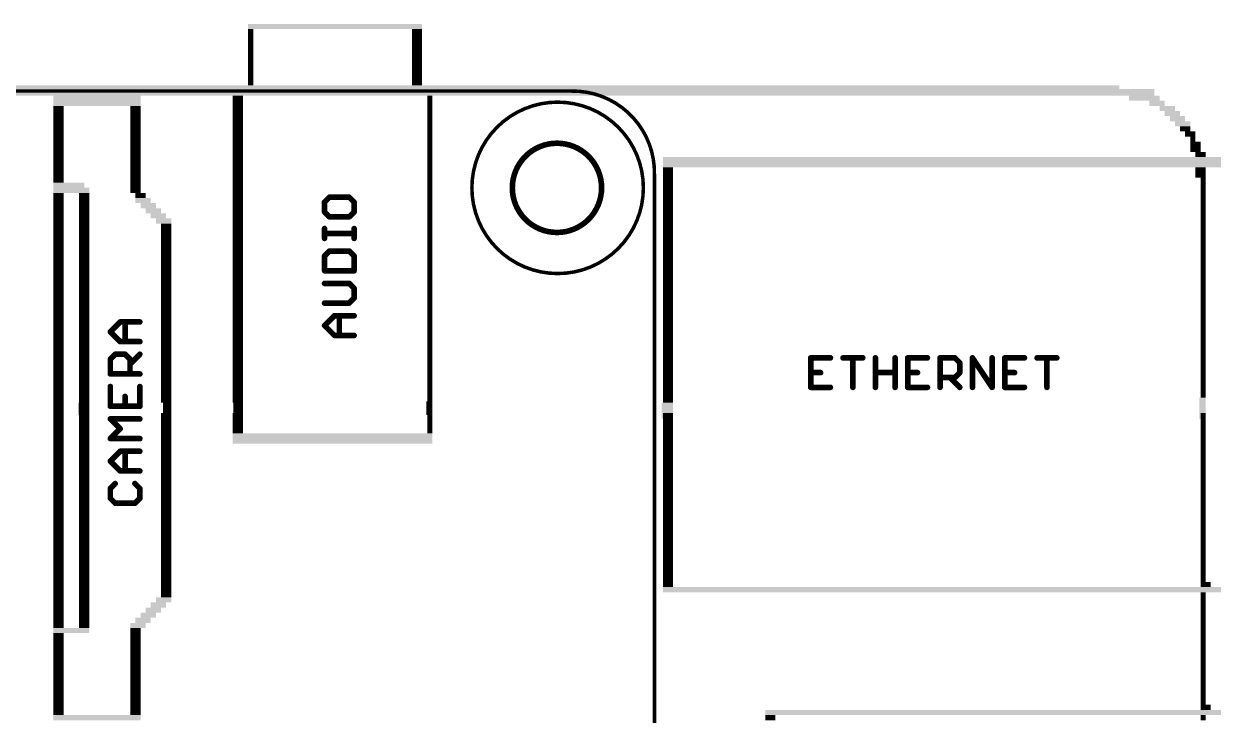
# Model space of a CAD drawing. Extents: x -29 to 79, y -27 to 74.
# Drawn here: x 35.87 to 79.15, y 48.68 to 73.67 of the extents above; entities that cross this region are included whole.
import ezdxf

# ---------------------------------------------------------------- set-up
doc = ezdxf.new("R2010")
doc.units = 0
doc.layers.add('49', color=183, linetype='CONTINUOUS')

# ---------------------------------------------------------------- blocks, each defined once
blk = doc.blocks.new('RECT')
blk.add_solid([(-0.5, -0.5), (0.5, -0.5), (-0.5, 0.5), (0.5, 0.5)])

msp = doc.modelspace()

# ---------------------------------------------------------------- linework, layer by layer
at = {"layer": '49'}
for points, const_width in [([(-3.338, 71.2452), (55.662, 71.2452)], 0.127), ([(58.662, 17.0752), (58.662, 68.2452)], 0.127), ([(46.913, 67.4074), (46.7351, 67.2294)], 0.2032), ([(46.7351, 67.2294), (46.7351, 66.8735)], 0.2032), ([(47.6249, 67.4074), (46.913, 67.4074)], 0.2032), ([(47.8028, 67.2294), (47.6249, 67.4074)], 0.2032), ([(47.8028, 66.8735), (47.8028, 67.2294)], 0.2032), ([(46.7351, 66.8735), (46.913, 66.6956)], 0.2032), ([(46.913, 66.6956), (47.6249, 66.6956)], 0.2032), ([(47.6249, 66.6956), (47.8028, 66.8735)], 0.2032), ([(46.7351, 65.916), (46.7351, 66.2719)], 0.2032), ([(47.8028, 65.916), (47.8028, 66.2719)], 0.2032), ([(47.8028, 66.0939), (46.7351, 66.0939)], 0.2032), ([(46.913, 65.4584), (46.7351, 65.2805)], 0.2032), ([(46.7351, 65.2805), (46.7351, 64.7466)], 0.2032), ([(47.6249, 65.4584), (46.913, 65.4584)], 0.2032), ([(47.8028, 65.2805), (47.6249, 65.4584)], 0.2032), ([(47.8028, 64.7466), (47.8028, 65.2805)], 0.2032), ([(46.7351, 64.7466), (47.8028, 64.7466)], 0.2032), ([(47.6249, 64.289), (46.7351, 64.289)], 0.2032), ([(47.8028, 64.1111), (47.6249, 64.289)], 0.2032), ([(47.8028, 63.7551), (47.8028, 64.1111)], 0.2032), ([(46.7351, 63.5772), (47.6249, 63.5772)], 0.2032), ([(47.6249, 63.5772), (47.8028, 63.7551)], 0.2032), ([(46.7351, 62.7637), (47.091, 63.1196)], 0.2032), ([(47.091, 63.1196), (47.8028, 63.1196)], 0.2032), ([(47.2689, 62.4078), (47.2689, 63.1196)], 0.2032), ([(38.9881, 62.5401), (39.344, 62.896)], 0.2032), ([(39.344, 62.896), (40.0558, 62.896)], 0.2032), ([(39.5219, 62.1842), (39.5219, 62.896)], 0.2032), ([(47.091, 62.4078), (46.7351, 62.7637)], 0.2032), ([(39.344, 62.1842), (38.9881, 62.5401)], 0.2032), ([(47.8028, 62.4078), (47.091, 62.4078)], 0.2032), ([(40.0558, 62.1842), (39.344, 62.1842)], 0.2032), ([(38.9881, 61.5486), (39.166, 61.7266)], 0.2032), ([(38.9881, 61.0148), (38.9881, 61.5486)], 0.2032), ([(39.166, 61.7266), (39.5219, 61.7266)], 0.2032), ([(39.5219, 61.7266), (39.6999, 61.5486)], 0.2032), ([(39.6999, 61.3707), (40.0558, 61.7266)], 0.2032), ([(39.6999, 61.5486), (39.6999, 61.0148)], 0.2032), ([(65.0246, 61.5959), (64.3128, 61.5959)], 0.2032), ([(64.3128, 61.5959), (64.3128, 60.5282)], 0.2032), ([(65.4822, 61.5959), (66.194, 61.5959)], 0.2032), ([(65.8381, 60.5282), (65.8381, 61.5959)], 0.2032), ([(66.6516, 60.5282), (66.6516, 61.5959)], 0.2032), ([(67.3634, 61.5959), (67.3634, 60.5282)], 0.2032), ([(68.5328, 61.5959), (67.821, 61.5959)], 0.2032), ([(67.821, 61.5959), (67.821, 60.5282)], 0.2032), ([(68.9904, 60.5282), (68.9904, 61.5959)], 0.2032), ([(68.9904, 61.5959), (69.5242, 61.5959)], 0.2032), ([(69.5242, 61.5959), (69.7022, 61.418)], 0.2032), ([(69.7022, 61.418), (69.7022, 61.0621)], 0.2032), ([(70.1598, 60.5282), (70.1598, 61.5959)], 0.2032), ([(70.1598, 61.5959), (70.8716, 60.5282)], 0.2032), ([(70.8716, 60.5282), (70.8716, 61.5959)], 0.2032), ([(72.041, 61.5959), (71.3292, 61.5959)], 0.2032), ([(71.3292, 61.5959), (71.3292, 60.5282)], 0.2032), ([(72.4986, 61.5959), (73.2104, 61.5959)], 0.2032), ([(72.8545, 60.5282), (72.8545, 61.5959)], 0.2032), ([(40.0558, 61.0148), (38.9881, 61.0148)], 0.2032), ([(64.3128, 61.0621), (64.6687, 61.0621)], 0.2032), ([(66.6516, 61.0621), (67.3634, 61.0621)], 0.2032), ([(67.821, 61.0621), (68.1769, 61.0621)], 0.2032), ([(69.7022, 61.0621), (69.5242, 60.8841)], 0.2032), ([(71.3292, 61.0621), (71.6851, 61.0621)], 0.2032), ([(38.9881, 60.5572), (38.9881, 59.8454)], 0.2032), ([(40.0558, 59.8454), (40.0558, 60.5572)], 0.2032), ([(64.3128, 60.5282), (65.0246, 60.5282)], 0.2032), ([(67.821, 60.5282), (68.5328, 60.5282)], 0.2032), ([(69.5242, 60.8841), (68.9904, 60.8841)], 0.2032), ([(69.3463, 60.8841), (69.7022, 60.5282)], 0.2032), ([(71.3292, 60.5282), (72.041, 60.5282)], 0.2032), ([(39.5219, 59.8454), (39.5219, 60.2013)], 0.2032), ([(38.9881, 59.8454), (40.0558, 59.8454)], 0.2032), ([(39.344, 59.0319), (38.9881, 59.3878)], 0.2032), ([(38.9881, 59.3878), (40.0558, 59.3878)], 0.2032), ([(38.9881, 58.676), (39.344, 59.0319)], 0.2032), ([(40.0558, 58.676), (38.9881, 58.676)], 0.2032), ([(38.9881, 57.8625), (39.344, 58.2184)], 0.2032), ([(39.344, 58.2184), (40.0558, 58.2184)], 0.2032), ([(39.5219, 57.5066), (39.5219, 58.2184)], 0.2032), ([(39.344, 57.5066), (38.9881, 57.8625)], 0.2032), ([(40.0558, 57.5066), (39.344, 57.5066)], 0.2032), ([(39.166, 57.049), (38.9881, 56.8711)], 0.2032), ([(40.0558, 56.8711), (39.8779, 57.049)], 0.2032), ([(38.9881, 56.8711), (38.9881, 56.5152)], 0.2032), ([(40.0558, 56.5152), (40.0558, 56.8711)], 0.2032), ([(38.9881, 56.5152), (39.166, 56.3372)], 0.2032), ([(39.166, 56.3372), (39.8779, 56.3372)], 0.2032), ([(39.8779, 56.3372), (40.0558, 56.5152)], 0.2032)]:
    msp.add_lwpolyline(points, dxfattribs=dict(at, const_width=const_width))
for points, const_width in [([(58.662, 68.2452, 0.4237), (55.662, 71.2452)], 0.127), ([(55.6615, 71.2769, 1), (55.6625, 71.2135)], 0.0635), ([(55.662, 71.2134, 1), (55.662, 71.2769)], 0.0635), ([(55.162, 64.6452, 1), (55.162, 70.8452, 1), (55.162, 64.6452)], 0.127), ([(55.138, 66.1315, 1), (55.138, 69.359, 1), (55.138, 66.1315)], 0.2032), ([(58.6938, 68.2452, 1), (58.6303, 68.2452)], 0.0635), ([(58.6303, 68.2457, 1), (58.6937, 68.2447)], 0.0635), ([(46.7859, 67.2294, 1), (46.6843, 67.2294)], 0.1016), ([(46.6992, 67.2654, 1), (46.771, 67.1935)], 0.1016), ([(46.913, 67.4582, 1), (46.913, 67.3566)], 0.1016), ([(46.949, 67.3715, 1), (46.8771, 67.4433)], 0.1016), ([(47.6608, 67.4433, 1), (47.5889, 67.3715)], 0.1016), ([(47.6249, 67.3566, 1), (47.6249, 67.4582)], 0.1016), ([(47.8536, 67.2294, 1), (47.752, 67.2294)], 0.1016), ([(47.7669, 67.1935, 1), (47.8387, 67.2654)], 0.1016), ([(46.771, 66.9095, 1), (46.6992, 66.8376)], 0.1016), ([(46.6843, 66.8735, 1), (46.7859, 66.8735)], 0.1016), ([(46.913, 66.7464, 1), (46.913, 66.6448)], 0.1016), ([(46.8771, 66.6597, 1), (46.949, 66.7315)], 0.1016), ([(47.5889, 66.7315, 1), (47.6608, 66.6597)], 0.1016), ([(47.6249, 66.6448, 1), (47.6249, 66.7464)], 0.1016), ([(47.752, 66.8735, 1), (47.8536, 66.8735)], 0.1016), ([(47.8387, 66.8376, 1), (47.7669, 66.9095)], 0.1016), ([(46.7859, 66.2719, 1), (46.6843, 66.2719)], 0.1016), ([(47.8536, 66.2719, 1), (47.752, 66.2719)], 0.1016), ([(46.7351, 66.1447, 1), (46.7351, 66.0431)], 0.1016), ([(46.6843, 65.916, 1), (46.7859, 65.916)], 0.1016), ([(47.752, 65.916, 1), (47.8536, 65.916)], 0.1016), ([(47.8028, 66.0431, 1), (47.8028, 66.1447)], 0.1016), ([(46.7859, 65.2805, 1), (46.6843, 65.2805)], 0.1016), ([(46.6992, 65.3164, 1), (46.771, 65.2445)], 0.1016), ([(46.913, 65.5092, 1), (46.913, 65.4076)], 0.1016), ([(46.949, 65.4225, 1), (46.8771, 65.4943)], 0.1016), ([(47.6608, 65.4943, 1), (47.5889, 65.4225)], 0.1016), ([(47.6249, 65.4076, 1), (47.6249, 65.5092)], 0.1016), ([(47.8536, 65.2805, 1), (47.752, 65.2805)], 0.1016), ([(47.7669, 65.2445, 1), (47.8387, 65.3164)], 0.1016), ([(46.7351, 64.7974, 1), (46.7351, 64.6958)], 0.1016), ([(46.6843, 64.7466, 1), (46.7859, 64.7466)], 0.1016), ([(47.752, 64.7466, 1), (47.8536, 64.7466)], 0.1016), ([(47.8028, 64.6958, 1), (47.8028, 64.7974)], 0.1016), ([(46.7351, 64.3398, 1), (46.7351, 64.2382)], 0.1016), ([(47.6608, 64.3249, 1), (47.5889, 64.2531)], 0.1016), ([(47.6249, 64.2382, 1), (47.6249, 64.3398)], 0.1016), ([(47.8536, 64.1111, 1), (47.752, 64.1111)], 0.1016), ([(47.7669, 64.0751, 1), (47.8387, 64.147)], 0.1016), ([(46.7351, 63.628, 1), (46.7351, 63.5264)], 0.1016), ([(47.5889, 63.6131, 1), (47.6608, 63.5413)], 0.1016), ([(47.6249, 63.5264, 1), (47.6249, 63.628)], 0.1016), ([(47.752, 63.7551, 1), (47.8536, 63.7551)], 0.1016), ([(47.8387, 63.7192, 1), (47.7669, 63.7911)], 0.1016), ([(47.091, 63.1704, 1), (47.091, 63.0688)], 0.1016), ([(47.1269, 63.0837, 1), (47.0551, 63.1555)], 0.1016), ([(47.3197, 63.1196, 1), (47.2181, 63.1196)], 0.1016), ([(47.8028, 63.0688, 1), (47.8028, 63.1704)], 0.1016), ([(39.344, 62.9468, 1), (39.344, 62.8452)], 0.1016), ([(39.3799, 62.8601, 1), (39.3081, 62.9319)], 0.1016), ([(39.5727, 62.896, 1), (39.4711, 62.896)], 0.1016), ([(40.0558, 62.8452, 1), (40.0558, 62.9468)], 0.1016), ([(46.771, 62.7996, 1), (46.6992, 62.7278)], 0.1016), ([(46.6992, 62.7996, 1), (46.771, 62.7278)], 0.1016), ([(39.024, 62.576, 1), (38.9522, 62.5042)], 0.1016), ([(38.9522, 62.576, 1), (39.024, 62.5042)], 0.1016), ([(47.091, 62.4586, 1), (47.091, 62.357)], 0.1016), ([(47.0551, 62.3719, 1), (47.1269, 62.4437)], 0.1016), ([(47.2181, 62.4078, 1), (47.3197, 62.4078)], 0.1016), ([(47.8028, 62.357, 1), (47.8028, 62.4586)], 0.1016), ([(39.344, 62.235, 1), (39.344, 62.1334)], 0.1016), ([(39.3081, 62.1483, 1), (39.3799, 62.2201)], 0.1016), ([(39.4711, 62.1842, 1), (39.5727, 62.1842)], 0.1016), ([(40.0558, 62.1334, 1), (40.0558, 62.235)], 0.1016), ([(39.0389, 61.5486, 1), (38.9373, 61.5486)], 0.1016), ([(38.9522, 61.5846, 1), (39.024, 61.5127)], 0.1016), ([(39.166, 61.7774, 1), (39.166, 61.6758)], 0.1016), ([(39.202, 61.6907, 1), (39.1301, 61.7625)], 0.1016), ([(39.5579, 61.7625, 1), (39.486, 61.6907)], 0.1016), ([(39.5219, 61.6758, 1), (39.5219, 61.7774)], 0.1016), ([(39.7507, 61.5486, 1), (39.6491, 61.5486)], 0.1016), ([(39.664, 61.5127, 1), (39.7358, 61.5846)], 0.1016), ([(40.0917, 61.6907, 1), (40.0199, 61.7625)], 0.1016), ([(64.3128, 61.6467, 1), (64.3128, 61.5451)], 0.1016), ([(64.3636, 61.5959, 1), (64.262, 61.5959)], 0.1016), ([(65.0246, 61.5451, 1), (65.0246, 61.6467)], 0.1016), ([(65.4822, 61.6467, 1), (65.4822, 61.5451)], 0.1016), ([(65.8889, 61.5959, 1), (65.7873, 61.5959)], 0.1016), ([(66.194, 61.5451, 1), (66.194, 61.6467)], 0.1016), ([(66.7024, 61.5959, 1), (66.6008, 61.5959)], 0.1016), ([(67.4142, 61.5959, 1), (67.3126, 61.5959)], 0.1016), ([(67.821, 61.6467, 1), (67.821, 61.5451)], 0.1016), ([(67.8718, 61.5959, 1), (67.7702, 61.5959)], 0.1016), ([(68.5328, 61.5451, 1), (68.5328, 61.6467)], 0.1016), ([(69.0412, 61.5959, 1), (68.9396, 61.5959)], 0.1016), ([(68.9904, 61.6467, 1), (68.9904, 61.5451)], 0.1016), ([(69.5602, 61.6318, 1), (69.4883, 61.56)], 0.1016), ([(69.5242, 61.5451, 1), (69.5242, 61.6467)], 0.1016), ([(69.753, 61.418, 1), (69.6514, 61.418)], 0.1016), ([(69.6663, 61.382, 1), (69.7381, 61.4539)], 0.1016), ([(70.2106, 61.5959, 1), (70.109, 61.5959)], 0.1016), ([(70.2021, 61.6241, 1), (70.1175, 61.5677)], 0.1016), ([(70.9224, 61.5959, 1), (70.8208, 61.5959)], 0.1016), ([(71.3292, 61.6467, 1), (71.3292, 61.5451)], 0.1016), ([(71.38, 61.5959, 1), (71.2784, 61.5959)], 0.1016), ([(72.041, 61.5451, 1), (72.041, 61.6467)], 0.1016), ([(72.4986, 61.6467, 1), (72.4986, 61.5451)], 0.1016), ([(72.9053, 61.5959, 1), (72.8037, 61.5959)], 0.1016), ([(73.2104, 61.5451, 1), (73.2104, 61.6467)], 0.1016), ([(38.9881, 61.0656, 1), (38.9881, 60.964)], 0.1016), ([(38.9373, 61.0148, 1), (39.0389, 61.0148)], 0.1016), ([(39.664, 61.4066, 1), (39.7358, 61.3348)], 0.1016), ([(39.6491, 61.0148, 1), (39.7507, 61.0148)], 0.1016), ([(40.0558, 60.964, 1), (40.0558, 61.0656)], 0.1016), ([(64.3128, 61.1129, 1), (64.3128, 61.0113)], 0.1016), ([(64.6687, 61.0113, 1), (64.6687, 61.1129)], 0.1016), ([(66.6516, 61.1129, 1), (66.6516, 61.0113)], 0.1016), ([(67.3634, 61.0113, 1), (67.3634, 61.1129)], 0.1016), ([(67.821, 61.1129, 1), (67.821, 61.0113)], 0.1016), ([(68.1769, 61.0113, 1), (68.1769, 61.1129)], 0.1016), ([(69.6514, 61.0621, 1), (69.753, 61.0621)], 0.1016), ([(69.7381, 61.0261, 1), (69.6663, 61.098)], 0.1016), ([(71.3292, 61.1129, 1), (71.3292, 61.0113)], 0.1016), ([(71.6851, 61.0113, 1), (71.6851, 61.1129)], 0.1016), ([(39.0389, 60.5572, 1), (38.9373, 60.5572)], 0.1016), ([(40.1066, 60.5572, 1), (40.005, 60.5572)], 0.1016), ([(64.3128, 60.579, 1), (64.3128, 60.4774)], 0.1016), ([(65.0246, 60.4774, 1), (65.0246, 60.579)], 0.1016), ([(67.821, 60.579, 1), (67.821, 60.4774)], 0.1016), ([(68.5328, 60.4774, 1), (68.5328, 60.579)], 0.1016), ([(68.9904, 60.9349, 1), (68.9904, 60.8333)], 0.1016), ([(69.3822, 60.92, 1), (69.3104, 60.8482)], 0.1016), ([(69.4883, 60.92, 1), (69.5602, 60.8482)], 0.1016), ([(69.5242, 60.8333, 1), (69.5242, 60.9349)], 0.1016), ([(69.6663, 60.4923, 1), (69.7381, 60.5641)], 0.1016), ([(70.8293, 60.5, 1), (70.9139, 60.5564)], 0.1016), ([(71.3292, 60.579, 1), (71.3292, 60.4774)], 0.1016), ([(72.041, 60.4774, 1), (72.041, 60.579)], 0.1016), ([(39.5727, 60.2013, 1), (39.4711, 60.2013)], 0.1016), ([(64.262, 60.5282, 1), (64.3636, 60.5282)], 0.1016), ([(65.7873, 60.5282, 1), (65.8889, 60.5282)], 0.1016), ([(66.6008, 60.5282, 1), (66.7024, 60.5282)], 0.1016), ([(67.3126, 60.5282, 1), (67.4142, 60.5282)], 0.1016), ([(67.7702, 60.5282, 1), (67.8718, 60.5282)], 0.1016), ([(68.9396, 60.5282, 1), (69.0412, 60.5282)], 0.1016), ([(70.109, 60.5282, 1), (70.2106, 60.5282)], 0.1016), ([(70.8208, 60.5282, 1), (70.9224, 60.5282)], 0.1016), ([(71.2784, 60.5282, 1), (71.38, 60.5282)], 0.1016), ([(72.8037, 60.5282, 1), (72.9053, 60.5282)], 0.1016), ([(38.9881, 59.8962, 1), (38.9881, 59.7946)], 0.1016), ([(38.9373, 59.8454, 1), (39.0389, 59.8454)], 0.1016), ([(39.4711, 59.8454, 1), (39.5727, 59.8454)], 0.1016), ([(40.005, 59.8454, 1), (40.1066, 59.8454)], 0.1016), ([(40.0558, 59.7946, 1), (40.0558, 59.8962)], 0.1016), ([(39.024, 59.4237, 1), (38.9522, 59.3519)], 0.1016), ([(38.9881, 59.4386, 1), (38.9881, 59.337)], 0.1016), ([(40.0558, 59.337, 1), (40.0558, 59.4386)], 0.1016), ([(39.3799, 58.996, 1), (39.3081, 59.0678)], 0.1016), ([(39.3081, 58.996, 1), (39.3799, 59.0678)], 0.1016), ([(38.9881, 58.7268, 1), (38.9881, 58.6252)], 0.1016), ([(38.9522, 58.7119, 1), (39.024, 58.6401)], 0.1016), ([(40.0558, 58.6252, 1), (40.0558, 58.7268)], 0.1016), ([(39.344, 58.2692, 1), (39.344, 58.1676)], 0.1016), ([(39.3799, 58.1825, 1), (39.3081, 58.2543)], 0.1016), ([(39.5727, 58.2184, 1), (39.4711, 58.2184)], 0.1016), ([(40.0558, 58.1676, 1), (40.0558, 58.2692)], 0.1016), ([(39.024, 57.8984, 1), (38.9522, 57.8266)], 0.1016), ([(38.9522, 57.8984, 1), (39.024, 57.8266)], 0.1016), ([(39.344, 57.5574, 1), (39.344, 57.4558)], 0.1016), ([(39.3081, 57.4707, 1), (39.3799, 57.5425)], 0.1016), ([(40.0558, 57.4558, 1), (40.0558, 57.5574)], 0.1016), ([(39.202, 57.0131, 1), (39.1301, 57.0849)], 0.1016), ([(39.4711, 57.5066, 1), (39.5727, 57.5066)], 0.1016), ([(39.9138, 57.0849, 1), (39.8419, 57.0131)], 0.1016), ([(39.0389, 56.8711, 1), (38.9373, 56.8711)], 0.1016), ([(38.9522, 56.907, 1), (39.024, 56.8351)], 0.1016), ([(40.1066, 56.8711, 1), (40.005, 56.8711)], 0.1016), ([(40.0199, 56.8351, 1), (40.0917, 56.907)], 0.1016), ([(39.024, 56.5511, 1), (38.9522, 56.4792)], 0.1016), ([(38.9373, 56.5152, 1), (39.0389, 56.5152)], 0.1016), ([(39.166, 56.388, 1), (39.166, 56.2864)], 0.1016), ([(39.1301, 56.3013, 1), (39.202, 56.3731)], 0.1016), ([(39.8419, 56.3731, 1), (39.9138, 56.3013)], 0.1016), ([(39.8779, 56.2864, 1), (39.8779, 56.388)], 0.1016), ([(40.005, 56.5152, 1), (40.1066, 56.5152)], 0.1016), ([(40.0917, 56.4792, 1), (40.0199, 56.5511)], 0.1016)]:
    msp.add_lwpolyline(points, format="xyb", dxfattribs=dict(at, const_width=const_width))

# ---------------------------------------------------------------- block references
for p, xscale, yscale in [((47.1157, 73.581), 6.2941, 0.1849), ((44.0614, 73.3958), 0.1854, 0.1854), ((44.0614, 73.2107), 0.1854, 0.1849), ((50.0786, 73.3958), 0.3683, 0.1854), ((50.0786, 73.2107), 0.3683, 0.1849), ((44.0614, 73.0256), 0.1854, 0.1852), ((44.0614, 72.8403), 0.1854, 0.1854), ((44.0614, 72.6552), 0.1854, 0.1849), ((50.0786, 73.0256), 0.3683, 0.1852), ((50.0786, 72.8403), 0.3683, 0.1854), ((50.0786, 72.6552), 0.3683, 0.1849), ((44.0614, 72.4701), 0.1854, 0.1852), ((44.0614, 72.285), 0.1854, 0.1852), ((50.0786, 72.4701), 0.3683, 0.1852), ((50.0786, 72.285), 0.3683, 0.1852), ((44.0614, 72.0998), 0.1854, 0.1852), ((44.0614, 71.9146), 0.1854, 0.1852), ((50.0786, 72.0998), 0.3683, 0.1852), ((50.0786, 71.9146), 0.3683, 0.1852), ((35.5775, 71.3584), 79.791, 0.1836), ((44.0614, 71.7293), 0.1854, 0.1854), ((44.0614, 71.5442), 0.1854, 0.1849), ((50.0786, 71.7293), 0.3683, 0.1854), ((50.0786, 71.5442), 0.3683, 0.1849), ((36.2125, 71.2023), 81.0611, 0.2418), ((38.5064, 70.9888), 3.1471, 0.1852), ((43.5978, 70.9888), 0.3708, 0.1852), ((50.5409, 70.9888), 0.1854, 0.1852), ((76.3727, 70.9888), 1.11, 0.1852), ((37.117, 70.6185), 0.3683, 0.1852), ((38.5064, 70.8036), 3.1471, 0.1852), ((39.8945, 70.6185), 0.3708, 0.1852), ((43.5978, 70.8036), 0.3708, 0.1852), ((43.5978, 70.6185), 0.3708, 0.1852), ((50.5409, 70.8036), 0.1854, 0.1852), ((50.5409, 70.6185), 0.1854, 0.1852), ((76.835, 70.8036), 0.5563, 0.1852), ((77.2058, 70.6185), 0.5563, 0.1852), ((37.117, 70.4333), 0.3683, 0.1852), ((37.117, 70.2481), 0.3683, 0.1852), ((37.117, 70.0628), 0.3683, 0.1854), ((39.8945, 70.4333), 0.3708, 0.1852), ((39.8945, 70.2481), 0.3708, 0.1852), ((39.8945, 70.0628), 0.3708, 0.1854), ((43.5978, 70.4333), 0.3708, 0.1852), ((43.5978, 70.2481), 0.3708, 0.1852), ((43.5978, 70.0628), 0.3708, 0.1854), ((50.5409, 70.4333), 0.1854, 0.1852), ((50.5409, 70.2481), 0.1854, 0.1852), ((50.5409, 70.0628), 0.1854, 0.1854), ((77.3913, 70.4333), 0.5563, 0.1852), ((77.5754, 70.2481), 0.5537, 0.1852), ((77.7608, 70.0628), 0.5537, 0.1854), ((37.117, 69.8777), 0.3683, 0.1849), ((37.117, 69.6926), 0.3683, 0.1852), ((39.8945, 69.8777), 0.3708, 0.1849), ((39.8945, 69.6926), 0.3708, 0.1852), ((43.5978, 69.8777), 0.3708, 0.1849), ((43.5978, 69.6926), 0.3708, 0.1852), ((50.5409, 69.8777), 0.1854, 0.1849), ((50.5409, 69.6926), 0.1854, 0.1852), ((77.8535, 69.8777), 0.3683, 0.1849), ((78.0377, 69.6926), 0.3708, 0.1852), ((37.117, 69.5074), 0.3683, 0.1854), ((37.117, 69.3222), 0.3683, 0.1849), ((39.8945, 69.5074), 0.3708, 0.1854), ((39.8945, 69.3222), 0.3708, 0.1849), ((43.5978, 69.5074), 0.3708, 0.1854), ((43.5978, 69.3222), 0.3708, 0.1849), ((50.5409, 69.5074), 0.1854, 0.1854), ((50.5409, 69.3222), 0.1854, 0.1849), ((78.1304, 69.5074), 0.1854, 0.1854), ((78.2231, 69.3222), 0.3708, 0.1849), ((37.117, 69.1371), 0.3683, 0.1852), ((37.117, 68.952), 0.3683, 0.1852), ((37.117, 68.7668), 0.3683, 0.1852), ((39.8945, 69.1371), 0.3708, 0.1852), ((39.8945, 68.952), 0.3708, 0.1852), ((39.8945, 68.7668), 0.3708, 0.1852), ((43.5978, 69.1371), 0.3708, 0.1852), ((43.5978, 68.952), 0.3708, 0.1852), ((43.5978, 68.7668), 0.3708, 0.1852), ((50.5409, 69.1371), 0.1854, 0.1852), ((50.5409, 68.952), 0.1854, 0.1852), ((50.5409, 68.7668), 0.1854, 0.1852), ((69.0588, 68.7668), 20.1828, 0.1852), ((78.2231, 69.1371), 0.3708, 0.1852), ((78.4085, 68.952), 0.3708, 0.1852), ((37.117, 68.5816), 0.3683, 0.1852), ((37.117, 68.3965), 0.3683, 0.1852), ((39.8945, 68.5816), 0.3708, 0.1852), ((39.8945, 68.3965), 0.3708, 0.1852), ((43.5978, 68.5816), 0.3708, 0.1852), ((43.5978, 68.3965), 0.3708, 0.1852), ((50.5409, 68.5816), 0.1854, 0.1852), ((50.5409, 68.3965), 0.1854, 0.1852), ((59.1515, 68.3965), 0.3683, 0.1852), ((69.0588, 68.5816), 20.1828, 0.1852), ((78.4085, 68.3965), 0.3708, 0.1852), ((37.117, 68.2113), 0.3683, 0.1852), ((37.117, 68.0262), 0.3683, 0.1852), ((39.8945, 68.2113), 0.3708, 0.1852), ((39.8945, 68.0262), 0.3708, 0.1852), ((43.5978, 68.2113), 0.3708, 0.1852), ((43.5978, 68.0262), 0.3708, 0.1852), ((50.5409, 68.2113), 0.1854, 0.1852), ((50.5409, 68.0262), 0.1854, 0.1852), ((59.1515, 68.2113), 0.3683, 0.1852), ((59.1515, 68.0262), 0.3683, 0.1852), ((78.4085, 68.2113), 0.3708, 0.1852), ((78.5012, 68.0262), 0.1854, 0.1852), ((37.117, 67.4707), 0.3683, 0.1852), ((37.4879, 67.841), 1.11, 0.1852), ((37.5806, 67.6558), 1.2954, 0.1852), ((38.0429, 67.4707), 0.3708, 0.1852), ((39.8945, 67.841), 0.3708, 0.1852), ((39.8945, 67.6558), 0.3708, 0.1852), ((40.0799, 67.4707), 0.3708, 0.1852), ((43.5978, 67.841), 0.3708, 0.1852), ((43.5978, 67.6558), 0.3708, 0.1852), ((43.5978, 67.4707), 0.3708, 0.1852), ((50.5409, 67.841), 0.1854, 0.1852), ((50.5409, 67.6558), 0.1854, 0.1852), ((50.5409, 67.4707), 0.1854, 0.1852), ((59.1515, 67.841), 0.3683, 0.1852), ((59.1515, 67.6558), 0.3683, 0.1852), ((59.1515, 67.4707), 0.3683, 0.1852), ((78.5012, 67.841), 0.1854, 0.1852), ((78.5012, 67.6558), 0.1854, 0.1852), ((78.5012, 67.4707), 0.1854, 0.1852), ((37.117, 67.2855), 0.3683, 0.1852), ((37.117, 67.1003), 0.3683, 0.1852), ((38.0429, 67.2855), 0.3708, 0.1852), ((38.0429, 67.1003), 0.3708, 0.1852), ((40.1726, 67.2855), 0.5563, 0.1852), ((40.3581, 67.1003), 0.5563, 0.1852), ((43.5978, 67.2855), 0.3708, 0.1852), ((43.5978, 67.1003), 0.3708, 0.1852), ((50.5409, 67.2855), 0.1854, 0.1852), ((50.5409, 67.1003), 0.1854, 0.1852), ((59.1515, 67.2855), 0.3683, 0.1852), ((59.1515, 67.1003), 0.3683, 0.1852), ((78.5012, 67.2855), 0.1854, 0.1852), ((78.5012, 67.1003), 0.1854, 0.1852), ((37.117, 66.9152), 0.3683, 0.1852), ((37.117, 66.73), 0.3683, 0.1852), ((38.0429, 66.9152), 0.3708, 0.1852), ((38.0429, 66.73), 0.3708, 0.1852), ((40.5422, 66.9152), 0.5537, 0.1852), ((40.7276, 66.73), 0.5537, 0.1852), ((43.5978, 66.9152), 0.3708, 0.1852), ((43.5978, 66.73), 0.3708, 0.1852), ((50.5409, 66.9152), 0.1854, 0.1852), ((50.5409, 66.73), 0.1854, 0.1852), ((59.1515, 66.9152), 0.3683, 0.1852), ((59.1515, 66.73), 0.3683, 0.1852), ((78.5012, 66.9152), 0.1854, 0.1852), ((78.5012, 66.73), 0.1854, 0.1852), ((37.117, 66.5448), 0.3683, 0.1852), ((37.117, 66.3597), 0.3683, 0.1852), ((37.117, 66.1745), 0.3683, 0.1852), ((38.0429, 66.5448), 0.3708, 0.1852), ((38.0429, 66.3597), 0.3708, 0.1852), ((38.0429, 66.1745), 0.3708, 0.1852), ((40.9131, 66.5448), 0.5537, 0.1852), ((41.0045, 66.3597), 0.3708, 0.1852), ((41.0045, 66.1745), 0.3708, 0.1852), ((43.5978, 66.5448), 0.3708, 0.1852), ((43.5978, 66.3597), 0.3708, 0.1852), ((43.5978, 66.1745), 0.3708, 0.1852), ((50.5409, 66.5448), 0.1854, 0.1852), ((50.5409, 66.3597), 0.1854, 0.1852), ((50.5409, 66.1745), 0.1854, 0.1852), ((59.1515, 66.5448), 0.3683, 0.1852), ((59.1515, 66.3597), 0.3683, 0.1852), ((59.1515, 66.1745), 0.3683, 0.1852), ((78.5012, 66.5448), 0.1854, 0.1852), ((78.5012, 66.3597), 0.1854, 0.1852), ((78.5012, 66.1745), 0.1854, 0.1852), ((37.117, 65.9893), 0.3683, 0.1852), ((37.117, 65.8042), 0.3683, 0.1852), ((38.0429, 65.9893), 0.3708, 0.1852), ((38.0429, 65.8042), 0.3708, 0.1852), ((41.0045, 65.9893), 0.3708, 0.1852), ((41.0045, 65.8042), 0.3708, 0.1852), ((43.5978, 65.9893), 0.3708, 0.1852), ((43.5978, 65.8042), 0.3708, 0.1852), ((50.5409, 65.9893), 0.1854, 0.1852), ((50.5409, 65.8042), 0.1854, 0.1852), ((59.1515, 65.9893), 0.3683, 0.1852), ((59.1515, 65.8042), 0.3683, 0.1852), ((78.5012, 65.9893), 0.1854, 0.1852), ((78.5012, 65.8042), 0.1854, 0.1852), ((37.117, 65.619), 0.3683, 0.1852), ((37.117, 65.4338), 0.3683, 0.1852), ((38.0429, 65.619), 0.3708, 0.1852), ((38.0429, 65.4338), 0.3708, 0.1852), ((41.0045, 65.619), 0.3708, 0.1852), ((41.0045, 65.4338), 0.3708, 0.1852), ((43.5978, 65.619), 0.3708, 0.1852), ((43.5978, 65.4338), 0.3708, 0.1852), ((50.5409, 65.619), 0.1854, 0.1852), ((50.5409, 65.4338), 0.1854, 0.1852), ((59.1515, 65.619), 0.3683, 0.1852), ((59.1515, 65.4338), 0.3683, 0.1852), ((78.5012, 65.619), 0.1854, 0.1852), ((78.5012, 65.4338), 0.1854, 0.1852), ((37.117, 65.2487), 0.3683, 0.1852), ((37.117, 65.0635), 0.3683, 0.1852), ((37.117, 64.8783), 0.3683, 0.1852), ((38.0429, 65.2487), 0.3708, 0.1852), ((38.0429, 65.0635), 0.3708, 0.1852), ((38.0429, 64.8783), 0.3708, 0.1852), ((41.0045, 65.2487), 0.3708, 0.1852), ((41.0045, 65.0635), 0.3708, 0.1852), ((41.0045, 64.8783), 0.3708, 0.1852), ((43.5978, 65.2487), 0.3708, 0.1852), ((43.5978, 65.0635), 0.3708, 0.1852), ((43.5978, 64.8783), 0.3708, 0.1852), ((50.5409, 65.2487), 0.1854, 0.1852), ((50.5409, 65.0635), 0.1854, 0.1852), ((50.5409, 64.8783), 0.1854, 0.1852), ((59.1515, 65.2487), 0.3683, 0.1852), ((59.1515, 65.0635), 0.3683, 0.1852), ((59.1515, 64.8783), 0.3683, 0.1852), ((78.5012, 65.2487), 0.1854, 0.1852), ((78.5012, 65.0635), 0.1854, 0.1852), ((78.5012, 64.8783), 0.1854, 0.1852), ((37.117, 64.6932), 0.3683, 0.1852), ((37.117, 64.508), 0.3683, 0.1852), ((38.0429, 64.6932), 0.3708, 0.1852), ((38.0429, 64.508), 0.3708, 0.1852), ((41.0045, 64.6932), 0.3708, 0.1852), ((41.0045, 64.508), 0.3708, 0.1852), ((43.5978, 64.6932), 0.3708, 0.1852), ((43.5978, 64.508), 0.3708, 0.1852), ((50.5409, 64.6932), 0.1854, 0.1852), ((50.5409, 64.508), 0.1854, 0.1852), ((59.1515, 64.6932), 0.3683, 0.1852), ((59.1515, 64.508), 0.3683, 0.1852), ((78.5012, 64.6932), 0.1854, 0.1852), ((78.5012, 64.508), 0.1854, 0.1852), ((37.117, 64.3227), 0.3683, 0.1854), ((37.117, 64.1375), 0.3683, 0.1849), ((38.0429, 64.3227), 0.3708, 0.1854), ((38.0429, 64.1375), 0.3708, 0.1849), ((41.0045, 64.3227), 0.3708, 0.1854), ((41.0045, 64.1375), 0.3708, 0.1849), ((43.5978, 64.3227), 0.3708, 0.1854), ((43.5978, 64.1375), 0.3708, 0.1849), ((50.5409, 64.3227), 0.1854, 0.1854), ((50.5409, 64.1375), 0.1854, 0.1849), ((59.1515, 64.3227), 0.3683, 0.1854), ((59.1515, 64.1375), 0.3683, 0.1849), ((78.5012, 64.3227), 0.1854, 0.1854), ((78.5012, 64.1375), 0.1854, 0.1849), ((37.117, 63.9525), 0.3683, 0.1852), ((37.117, 63.7672), 0.3683, 0.1854), ((37.117, 63.582), 0.3683, 0.1849), ((38.0429, 63.9525), 0.3708, 0.1852), ((38.0429, 63.7672), 0.3708, 0.1854), ((38.0429, 63.582), 0.3708, 0.1849), ((41.0045, 63.9525), 0.3708, 0.1852), ((41.0045, 63.7672), 0.3708, 0.1854), ((41.0045, 63.582), 0.3708, 0.1849), ((43.5978, 63.9525), 0.3708, 0.1852), ((43.5978, 63.7672), 0.3708, 0.1854), ((43.5978, 63.582), 0.3708, 0.1849), ((50.5409, 63.9525), 0.1854, 0.1852), ((50.5409, 63.7672), 0.1854, 0.1854), ((50.5409, 63.582), 0.1854, 0.1849), ((59.1515, 63.9525), 0.3683, 0.1852), ((59.1515, 63.7672), 0.3683, 0.1854), ((59.1515, 63.582), 0.3683, 0.1849), ((78.5012, 63.9525), 0.1854, 0.1852), ((78.5012, 63.7672), 0.1854, 0.1854), ((78.5012, 63.582), 0.1854, 0.1849), ((37.117, 63.397), 0.3683, 0.1852), ((37.117, 63.2117), 0.3683, 0.1854), ((38.0429, 63.397), 0.3708, 0.1852), ((38.0429, 63.2117), 0.3708, 0.1854), ((41.0045, 63.397), 0.3708, 0.1852), ((41.0045, 63.2117), 0.3708, 0.1854), ((43.5978, 63.397), 0.3708, 0.1852), ((43.5978, 63.2117), 0.3708, 0.1854), ((50.5409, 63.397), 0.1854, 0.1852), ((50.5409, 63.2117), 0.1854, 0.1854), ((59.1515, 63.397), 0.3683, 0.1852), ((59.1515, 63.2117), 0.3683, 0.1854), ((78.5012, 63.397), 0.1854, 0.1852), ((78.5012, 63.2117), 0.1854, 0.1854), ((37.117, 63.0265), 0.3683, 0.1849), ((37.117, 62.8415), 0.3683, 0.1852), ((38.0429, 63.0265), 0.3708, 0.1849), ((38.0429, 62.8415), 0.3708, 0.1852), ((41.0045, 63.0265), 0.3708, 0.1849), ((41.0045, 62.8415), 0.3708, 0.1852), ((43.5978, 63.0265), 0.3708, 0.1849), ((43.5978, 62.8415), 0.3708, 0.1852), ((50.5409, 63.0265), 0.1854, 0.1849), ((50.5409, 62.8415), 0.1854, 0.1852), ((59.1515, 63.0265), 0.3683, 0.1849), ((59.1515, 62.8415), 0.3683, 0.1852), ((78.5012, 63.0265), 0.1854, 0.1849), ((78.5012, 62.8415), 0.1854, 0.1852), ((37.117, 62.6562), 0.3683, 0.1854), ((37.117, 62.471), 0.3683, 0.1849), ((37.117, 62.286), 0.3683, 0.1852), ((38.0429, 62.6562), 0.3708, 0.1854), ((38.0429, 62.471), 0.3708, 0.1849), ((38.0429, 62.286), 0.3708, 0.1852), ((41.0045, 62.6562), 0.3708, 0.1854), ((41.0045, 62.471), 0.3708, 0.1849), ((41.0045, 62.286), 0.3708, 0.1852), ((43.5978, 62.6562), 0.3708, 0.1854), ((43.5978, 62.471), 0.3708, 0.1849), ((43.5978, 62.286), 0.3708, 0.1852), ((50.5409, 62.6562), 0.1854, 0.1854), ((50.5409, 62.471), 0.1854, 0.1849), ((50.5409, 62.286), 0.1854, 0.1852), ((59.1515, 62.6562), 0.3683, 0.1854), ((59.1515, 62.471), 0.3683, 0.1849), ((59.1515, 62.286), 0.3683, 0.1852), ((78.5012, 62.6562), 0.1854, 0.1854), ((78.5012, 62.471), 0.1854, 0.1849), ((78.5012, 62.286), 0.1854, 0.1852), ((37.117, 62.1007), 0.3683, 0.1854), ((37.117, 61.9155), 0.3683, 0.1849), ((38.0429, 62.1007), 0.3708, 0.1854), ((38.0429, 61.9155), 0.3708, 0.1849), ((41.0045, 62.1007), 0.3708, 0.1854), ((41.0045, 61.9155), 0.3708, 0.1849), ((43.5978, 62.1007), 0.3708, 0.1854), ((43.5978, 61.9155), 0.3708, 0.1849), ((50.5409, 62.1007), 0.1854, 0.1854), ((50.5409, 61.9155), 0.1854, 0.1849), ((59.1515, 62.1007), 0.3683, 0.1854), ((59.1515, 61.9155), 0.3683, 0.1849), ((78.5012, 62.1007), 0.1854, 0.1854), ((78.5012, 61.9155), 0.1854, 0.1849), ((37.117, 61.7305), 0.3683, 0.1852), ((37.117, 61.5453), 0.3683, 0.1852), ((38.0429, 61.7305), 0.3708, 0.1852), ((38.0429, 61.5453), 0.3708, 0.1852), ((41.0045, 61.7305), 0.3708, 0.1852), ((41.0045, 61.5453), 0.3708, 0.1852), ((43.5978, 61.7305), 0.3708, 0.1852), ((43.5978, 61.5453), 0.3708, 0.1852), ((50.5409, 61.7305), 0.1854, 0.1852), ((50.5409, 61.5453), 0.1854, 0.1852), ((59.1515, 61.7305), 0.3683, 0.1852), ((59.1515, 61.5453), 0.3683, 0.1852), ((78.5012, 61.7305), 0.1854, 0.1852), ((78.5012, 61.5453), 0.1854, 0.1852), ((37.117, 61.3602), 0.3683, 0.1852), ((37.117, 61.175), 0.3683, 0.1852), ((37.117, 60.9898), 0.3683, 0.1852), ((38.0429, 61.3602), 0.3708, 0.1852), ((38.0429, 61.175), 0.3708, 0.1852), ((38.0429, 60.9898), 0.3708, 0.1852), ((41.0045, 61.3602), 0.3708, 0.1852), ((41.0045, 61.175), 0.3708, 0.1852), ((41.0045, 60.9898), 0.3708, 0.1852), ((43.5978, 61.3602), 0.3708, 0.1852), ((43.5978, 61.175), 0.3708, 0.1852), ((43.5978, 60.9898), 0.3708, 0.1852), ((50.5409, 61.3602), 0.1854, 0.1852), ((50.5409, 61.175), 0.1854, 0.1852), ((50.5409, 60.9898), 0.1854, 0.1852), ((59.1515, 61.3602), 0.3683, 0.1852), ((59.1515, 61.175), 0.3683, 0.1852), ((59.1515, 60.9898), 0.3683, 0.1852), ((78.5012, 61.3602), 0.1854, 0.1852), ((78.5012, 61.175), 0.1854, 0.1852), ((78.5012, 60.9898), 0.1854, 0.1852), ((37.117, 60.8047), 0.3683, 0.1852), ((37.117, 60.6195), 0.3683, 0.1852), ((38.0429, 60.8047), 0.3708, 0.1852), ((38.0429, 60.6195), 0.3708, 0.1852), ((41.0045, 60.8047), 0.3708, 0.1852), ((41.0045, 60.6195), 0.3708, 0.1852), ((43.5978, 60.8047), 0.3708, 0.1852), ((43.5978, 60.6195), 0.3708, 0.1852), ((50.5409, 60.8047), 0.1854, 0.1852), ((50.5409, 60.6195), 0.1854, 0.1852), ((59.1515, 60.8047), 0.3683, 0.1852), ((59.1515, 60.6195), 0.3683, 0.1852), ((78.5012, 60.8047), 0.1854, 0.1852), ((78.5012, 60.6195), 0.1854, 0.1852), ((37.117, 60.4342), 0.3683, 0.1854), ((37.117, 60.2489), 0.3683, 0.1852), ((38.0429, 60.4342), 0.3708, 0.1854), ((38.0429, 60.2489), 0.3708, 0.1852), ((41.0045, 60.4342), 0.3708, 0.1854), ((41.0045, 60.2489), 0.3708, 0.1852), ((43.5978, 60.4342), 0.3708, 0.1854), ((43.5978, 60.2489), 0.3708, 0.1852), ((50.5409, 60.4342), 0.1854, 0.1854), ((50.5409, 60.2489), 0.1854, 0.1852), ((59.1515, 60.4342), 0.3683, 0.1854), ((59.1515, 60.2489), 0.3683, 0.1852), ((78.5012, 60.4342), 0.1854, 0.1854), ((78.5012, 60.2489), 0.1854, 0.1852), ((37.117, 60.0639), 0.3683, 0.1849), ((37.117, 59.8788), 0.3683, 0.1852), ((37.117, 59.6937), 0.3683, 0.1852), ((38.0371, 59.7418), 0.3823, 0.4592), ((38.0429, 60.0639), 0.3708, 0.1849), ((41.0045, 60.0639), 0.3708, 0.1849), ((41.042, 59.7418), 0.2959, 0.4592), ((43.5978, 60.0639), 0.3708, 0.1849), ((43.6086, 59.7418), 0.3492, 0.4592), ((50.5263, 59.7762), 0.2146, 0.4879), ((50.5409, 60.0639), 0.1854, 0.1849), ((59.1318, 59.6783), 0.4077, 0.5862), ((59.1515, 60.0639), 0.3683, 0.1849), ((78.4765, 59.7708), 0.235, 0.7711), ((37.117, 59.5085), 0.3683, 0.1852), ((37.117, 59.3232), 0.3683, 0.1854), ((38.0429, 59.5085), 0.3708, 0.1852), ((38.0429, 59.3232), 0.3708, 0.1854), ((41.0045, 59.5085), 0.3708, 0.1852), ((41.0045, 59.3232), 0.3708, 0.1854), ((43.5978, 59.5085), 0.3708, 0.1852), ((43.5978, 59.3232), 0.3708, 0.1854), ((50.5409, 59.5085), 0.1854, 0.1852), ((50.5409, 59.3232), 0.1854, 0.1854), ((59.1515, 59.5085), 0.3683, 0.1852), ((59.1515, 59.3232), 0.3683, 0.1854), ((78.5012, 59.5085), 0.1854, 0.1852), ((78.5012, 59.3232), 0.1854, 0.1854), ((37.117, 59.1379), 0.3683, 0.1852), ((37.117, 58.9529), 0.3683, 0.1849), ((38.0429, 59.1379), 0.3708, 0.1852), ((38.0429, 58.9529), 0.3708, 0.1849), ((41.0045, 59.1379), 0.3708, 0.1852), ((41.0045, 58.9529), 0.3708, 0.1849), ((43.5978, 59.1379), 0.3708, 0.1852), ((43.5978, 58.9529), 0.3708, 0.1849), ((50.5409, 59.1379), 0.1854, 0.1852), ((50.5409, 58.9529), 0.1854, 0.1849), ((59.1515, 59.1379), 0.3683, 0.1852), ((59.1515, 58.9529), 0.3683, 0.1849), ((78.5012, 59.1379), 0.1854, 0.1852), ((78.5012, 58.9529), 0.1854, 0.1849), ((37.117, 58.7679), 0.3683, 0.1852), ((37.117, 58.5827), 0.3683, 0.1852), ((37.117, 58.3975), 0.3683, 0.1852), ((38.0429, 58.7679), 0.3708, 0.1852), ((38.0429, 58.5827), 0.3708, 0.1852), ((38.0429, 58.3975), 0.3708, 0.1852), ((41.0045, 58.7679), 0.3708, 0.1852), ((41.0045, 58.5827), 0.3708, 0.1852), ((41.0045, 58.3975), 0.3708, 0.1852), ((47.023, 58.7679), 7.2212, 0.1852), ((47.023, 58.5827), 7.2212, 0.1852), ((59.1515, 58.7679), 0.3683, 0.1852), ((59.1515, 58.5827), 0.3683, 0.1852), ((59.1515, 58.3975), 0.3683, 0.1852), ((78.5012, 58.7679), 0.1854, 0.1852), ((78.5012, 58.5827), 0.1854, 0.1852), ((78.5012, 58.3975), 0.1854, 0.1852), ((37.117, 58.2122), 0.3683, 0.1854), ((37.117, 58.0271), 0.3683, 0.1849), ((38.0429, 58.2122), 0.3708, 0.1854), ((38.0429, 58.0271), 0.3708, 0.1849), ((41.0045, 58.2122), 0.3708, 0.1854), ((41.0045, 58.0271), 0.3708, 0.1849), ((59.1515, 58.2122), 0.3683, 0.1854), ((59.1515, 58.0271), 0.3683, 0.1849), ((78.5012, 58.2122), 0.1854, 0.1854), ((78.5012, 58.0271), 0.1854, 0.1849), ((37.117, 57.842), 0.3683, 0.1852), ((37.117, 57.6569), 0.3683, 0.1852), ((38.0429, 57.842), 0.3708, 0.1852), ((38.0429, 57.6569), 0.3708, 0.1852), ((41.0045, 57.842), 0.3708, 0.1852), ((41.0045, 57.6569), 0.3708, 0.1852), ((59.1515, 57.842), 0.3683, 0.1852), ((59.1515, 57.6569), 0.3683, 0.1852), ((78.5012, 57.842), 0.1854, 0.1852), ((78.5012, 57.6569), 0.1854, 0.1852), ((37.117, 57.4717), 0.3683, 0.1852), ((37.117, 57.2865), 0.3683, 0.1852), ((37.117, 57.1012), 0.3683, 0.1854), ((38.0429, 57.4717), 0.3708, 0.1852), ((38.0429, 57.2865), 0.3708, 0.1852), ((38.0429, 57.1012), 0.3708, 0.1854), ((41.0045, 57.4717), 0.3708, 0.1852), ((41.0045, 57.2865), 0.3708, 0.1852), ((41.0045, 57.1012), 0.3708, 0.1854), ((59.1515, 57.4717), 0.3683, 0.1852), ((59.1515, 57.2865), 0.3683, 0.1852), ((59.1515, 57.1012), 0.3683, 0.1854), ((78.5012, 57.4717), 0.1854, 0.1852), ((78.5012, 57.2865), 0.1854, 0.1852), ((78.5012, 57.1012), 0.1854, 0.1854), ((37.117, 56.9161), 0.3683, 0.1849), ((37.117, 56.731), 0.3683, 0.1852), ((38.0429, 56.9161), 0.3708, 0.1849), ((38.0429, 56.731), 0.3708, 0.1852), ((41.0045, 56.9161), 0.3708, 0.1849), ((41.0045, 56.731), 0.3708, 0.1852), ((59.1515, 56.9161), 0.3683, 0.1849), ((59.1515, 56.731), 0.3683, 0.1852), ((78.5012, 56.9161), 0.1854, 0.1849), ((78.5012, 56.731), 0.1854, 0.1852), ((37.117, 56.5459), 0.3683, 0.1852), ((37.117, 56.3607), 0.3683, 0.1852), ((38.0429, 56.5459), 0.3708, 0.1852), ((38.0429, 56.3607), 0.3708, 0.1852), ((41.0045, 56.5459), 0.3708, 0.1852), ((41.0045, 56.3607), 0.3708, 0.1852), ((59.1515, 56.5459), 0.3683, 0.1852), ((59.1515, 56.3607), 0.3683, 0.1852), ((78.5012, 56.5459), 0.1854, 0.1852), ((78.5012, 56.3607), 0.1854, 0.1852), ((37.117, 56.1755), 0.3683, 0.1852), ((37.117, 55.9902), 0.3683, 0.1854), ((37.117, 55.8051), 0.3683, 0.1849), ((38.0429, 56.1755), 0.3708, 0.1852), ((38.0429, 55.9902), 0.3708, 0.1854), ((38.0429, 55.8051), 0.3708, 0.1849), ((41.0045, 56.1755), 0.3708, 0.1852), ((41.0045, 55.9902), 0.3708, 0.1854), ((41.0045, 55.8051), 0.3708, 0.1849), ((59.1515, 56.1755), 0.3683, 0.1852), ((59.1515, 55.9902), 0.3683, 0.1854), ((59.1515, 55.8051), 0.3683, 0.1849), ((78.5012, 56.1755), 0.1854, 0.1852), ((78.5012, 55.9902), 0.1854, 0.1854), ((78.5012, 55.8051), 0.1854, 0.1849), ((37.117, 55.62), 0.3683, 0.1852), ((37.117, 55.4349), 0.3683, 0.1852), ((38.0429, 55.62), 0.3708, 0.1852), ((38.0429, 55.4349), 0.3708, 0.1852), ((41.0045, 55.62), 0.3708, 0.1852), ((41.0045, 55.4349), 0.3708, 0.1852), ((59.1515, 55.62), 0.3683, 0.1852), ((59.1515, 55.4349), 0.3683, 0.1852), ((78.5012, 55.62), 0.1854, 0.1852), ((78.5012, 55.4349), 0.1854, 0.1852), ((37.117, 55.2497), 0.3683, 0.1852), ((37.117, 55.0645), 0.3683, 0.1852), ((38.0429, 55.2497), 0.3708, 0.1852), ((38.0429, 55.0645), 0.3708, 0.1852), ((41.0045, 55.2497), 0.3708, 0.1852), ((41.0045, 55.0645), 0.3708, 0.1852), ((59.1515, 55.2497), 0.3683, 0.1852), ((59.1515, 55.0645), 0.3683, 0.1852), ((78.5012, 55.2497), 0.1854, 0.1852), ((78.5012, 55.0645), 0.1854, 0.1852), ((37.117, 54.8792), 0.3683, 0.1854), ((37.117, 54.6941), 0.3683, 0.1849), ((37.117, 54.509), 0.3683, 0.1852), ((38.0429, 54.8792), 0.3708, 0.1854), ((38.0429, 54.6941), 0.3708, 0.1849), ((38.0429, 54.509), 0.3708, 0.1852), ((41.0045, 54.8792), 0.3708, 0.1854), ((41.0045, 54.6941), 0.3708, 0.1849), ((41.0045, 54.509), 0.3708, 0.1852), ((59.1515, 54.8792), 0.3683, 0.1854), ((59.1515, 54.6941), 0.3683, 0.1849), ((59.1515, 54.509), 0.3683, 0.1852), ((78.5012, 54.8792), 0.1854, 0.1854), ((78.5012, 54.6941), 0.1854, 0.1849), ((78.5012, 54.509), 0.1854, 0.1852), ((37.117, 54.3239), 0.3683, 0.1852), ((37.117, 54.1387), 0.3683, 0.1852), ((38.0429, 54.3239), 0.3708, 0.1852), ((38.0429, 54.1387), 0.3708, 0.1852), ((41.0045, 54.3239), 0.3708, 0.1852), ((41.0045, 54.1387), 0.3708, 0.1852), ((59.1515, 54.3239), 0.3683, 0.1852), ((59.1515, 54.1387), 0.3683, 0.1852), ((78.5012, 54.3239), 0.1854, 0.1852), ((78.5012, 54.1387), 0.1854, 0.1852), ((37.117, 53.9535), 0.3683, 0.1852), ((37.117, 53.7682), 0.3683, 0.1854), ((37.117, 53.5831), 0.3683, 0.1849), ((38.0429, 53.9535), 0.3708, 0.1852), ((38.0429, 53.7682), 0.3708, 0.1854), ((38.0429, 53.5831), 0.3708, 0.1849), ((41.0045, 53.9535), 0.3708, 0.1852), ((41.0045, 53.7682), 0.3708, 0.1854), ((41.0045, 53.5831), 0.3708, 0.1849), ((59.1515, 53.9535), 0.3683, 0.1852), ((59.1515, 53.7682), 0.3683, 0.1854), ((59.1515, 53.5831), 0.3683, 0.1849), ((78.5012, 53.9535), 0.1854, 0.1852), ((78.5012, 53.7682), 0.1854, 0.1854), ((78.5012, 53.5831), 0.1854, 0.1849), ((37.117, 53.398), 0.3683, 0.1852), ((37.117, 53.2129), 0.3683, 0.1852), ((38.0429, 53.398), 0.3708, 0.1852), ((38.0429, 53.2129), 0.3708, 0.1852), ((41.0045, 53.398), 0.3708, 0.1852), ((41.0045, 53.2129), 0.3708, 0.1852), ((59.1515, 53.398), 0.3683, 0.1852), ((69.0588, 53.2129), 20.1828, 0.1852), ((78.594, 53.398), 0.3708, 0.1852), ((37.117, 53.0277), 0.3683, 0.1852), ((37.117, 52.8425), 0.3683, 0.1852), ((38.0429, 53.0277), 0.3708, 0.1852), ((38.0429, 52.8425), 0.3708, 0.1852), ((40.9131, 52.8425), 0.5537, 0.1852), ((41.0045, 53.0277), 0.3708, 0.1852), ((78.5012, 53.0277), 0.1854, 0.1852), ((78.5012, 52.8425), 0.1854, 0.1852), ((37.117, 52.6574), 0.3683, 0.1852), ((37.117, 52.4722), 0.3683, 0.1852), ((37.117, 52.287), 0.3683, 0.1852), ((38.0429, 52.6574), 0.3708, 0.1852), ((38.0429, 52.4722), 0.3708, 0.1852), ((38.0429, 52.287), 0.3708, 0.1852), ((40.3581, 52.287), 0.5563, 0.1852), ((40.5422, 52.4722), 0.5537, 0.1852), ((40.7276, 52.6574), 0.5537, 0.1852), ((78.5012, 52.6574), 0.1854, 0.1852), ((78.5012, 52.4722), 0.1854, 0.1852), ((78.5012, 52.287), 0.1854, 0.1852), ((37.117, 52.1019), 0.3683, 0.1852), ((37.117, 51.9167), 0.3683, 0.1852), ((38.0429, 52.1019), 0.3708, 0.1852), ((38.0429, 51.9167), 0.3708, 0.1852), ((39.9872, 51.9167), 0.5563, 0.1852), ((40.1726, 52.1019), 0.5563, 0.1852), ((78.5012, 52.1019), 0.1854, 0.1852), ((78.5012, 51.9167), 0.1854, 0.1852), ((37.117, 51.5464), 0.3683, 0.1852), ((37.5806, 51.7315), 1.2954, 0.1852), ((39.8945, 51.7315), 0.3708, 0.1852), ((39.8945, 51.5464), 0.3708, 0.1852), ((78.5012, 51.7315), 0.1854, 0.1852), ((78.5012, 51.5464), 0.1854, 0.1852), ((37.117, 51.3612), 0.3683, 0.1852), ((37.117, 51.176), 0.3683, 0.1852), ((37.117, 50.9909), 0.3683, 0.1852), ((39.8945, 51.3612), 0.3708, 0.1852), ((39.8945, 51.176), 0.3708, 0.1852), ((39.8945, 50.9909), 0.3708, 0.1852), ((78.5012, 51.3612), 0.1854, 0.1852), ((78.5012, 51.176), 0.1854, 0.1852), ((78.5012, 50.9909), 0.1854, 0.1852), ((37.117, 50.8057), 0.3683, 0.1852), ((37.117, 50.6205), 0.3683, 0.1852), ((39.8945, 50.8057), 0.3708, 0.1852), ((39.8945, 50.6205), 0.3708, 0.1852), ((78.5012, 50.8057), 0.1854, 0.1852), ((78.5012, 50.6205), 0.1854, 0.1852), ((37.117, 50.4354), 0.3683, 0.1852), ((37.117, 50.2502), 0.3683, 0.1852), ((39.8945, 50.4354), 0.3708, 0.1852), ((39.8945, 50.2502), 0.3708, 0.1852), ((78.5012, 50.4354), 0.1854, 0.1852), ((78.5012, 50.2502), 0.1854, 0.1852), ((37.117, 50.065), 0.3683, 0.1852), ((37.117, 49.8799), 0.3683, 0.1852), ((37.117, 49.6947), 0.3683, 0.1852), ((39.8945, 50.065), 0.3708, 0.1852), ((39.8945, 49.8799), 0.3708, 0.1852), ((39.8945, 49.6947), 0.3708, 0.1852), ((78.5012, 50.065), 0.1854, 0.1852), ((78.5012, 49.8799), 0.1854, 0.1852), ((78.5012, 49.6947), 0.1854, 0.1852), ((37.117, 49.5096), 0.3683, 0.1852), ((37.117, 49.3244), 0.3683, 0.1852), ((39.8945, 49.5096), 0.3708, 0.1852), ((39.8945, 49.3244), 0.3708, 0.1852), ((78.5012, 49.5096), 0.1854, 0.1852), ((78.5012, 49.3244), 0.1854, 0.1852), ((37.117, 49.1392), 0.3683, 0.1852), ((37.117, 48.9541), 0.3683, 0.1852), ((39.8945, 49.1392), 0.3708, 0.1852), ((39.8945, 48.9541), 0.3708, 0.1852), ((78.5012, 49.1392), 0.1854, 0.1852), ((78.594, 48.9541), 0.3708, 0.1852), ((37.117, 48.7689), 0.3683, 0.1852), ((38.5064, 48.5837), 3.1471, 0.1852), ((39.8945, 48.7689), 0.3708, 0.1852), ((70.9104, 48.7689), 16.4795, 0.1852), ((62.8548, 48.5837), 0.3683, 0.1852), ((78.5012, 48.5837), 0.1854, 0.1852)]:
    msp.add_blockref('RECT', p, dxfattribs=dict(at, xscale=xscale, yscale=yscale))

doc.saveas('drawing.dxf')
